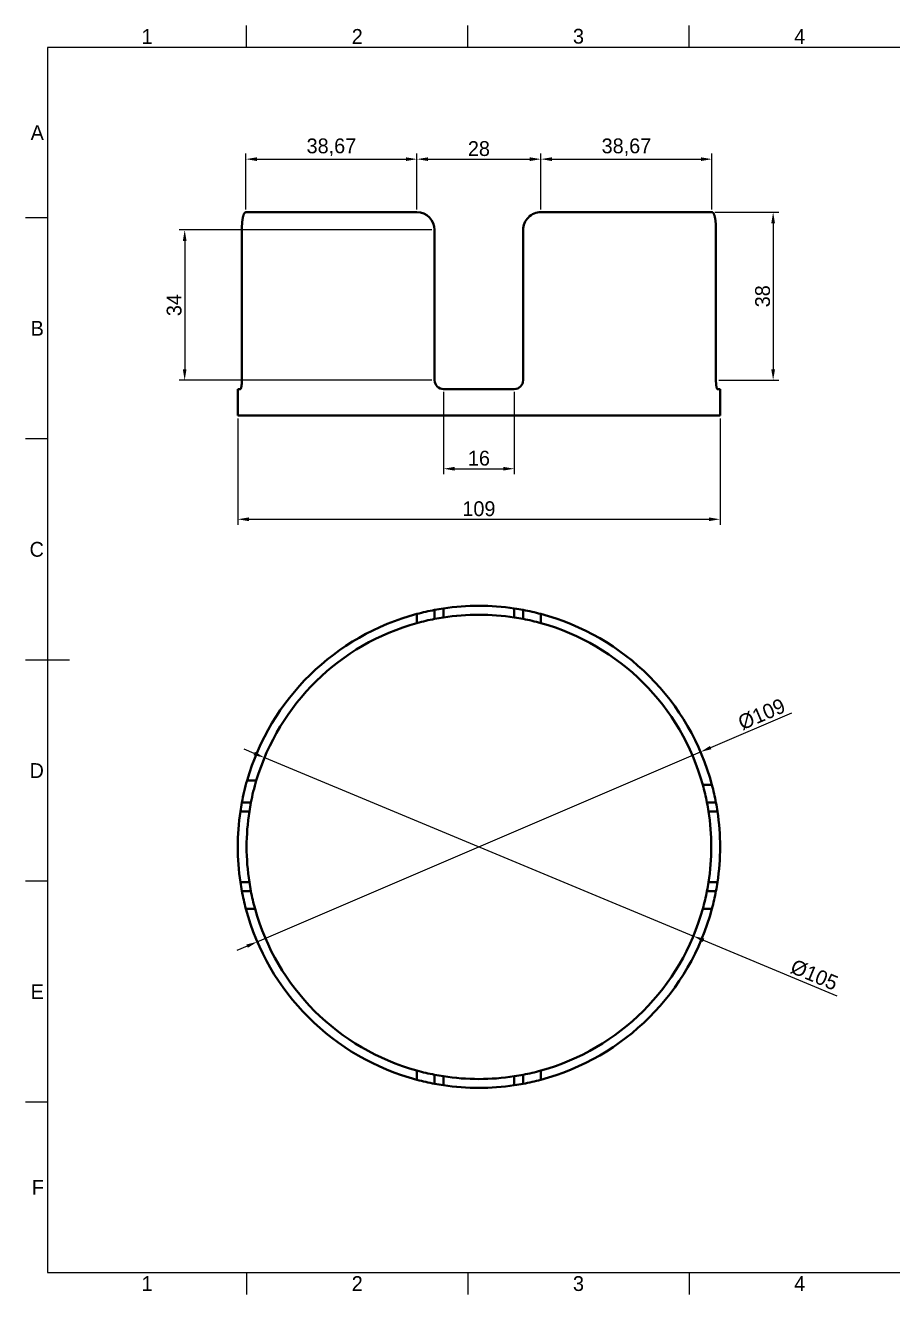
# Model space of a CAD drawing. Header units: millimetres. Extents: x 15 to 415, y 5 to 292.
# Drawn here: x 15 to 211, y 5 to 292 of the extents above; entities that cross this region are included whole.
import ezdxf

# ---------------------------------------------------------------- set-up
doc = ezdxf.new("R2010")
doc.units = ezdxf.units.MM
for name, color, linetype in [('Annotations', 7, 'Continuous'), ('Border', 7, 'Continuous'), ('Geometries', 7, 'Continuous')]:
    doc.layers.add(name, color=color, linetype=linetype)
doc.styles.add('Shapr0', font='txt', dxfattribs={"height": 3.3495})
doc.styles.add('Shapr15', font='txt', dxfattribs={"height": 3.3495})
doc.styles.add('Shapr18', font='txt', dxfattribs={"height": 3.3495})
doc.dimstyles.new('ISO-25', dxfattribs={"dimtxt": 2.5, "dimasz": 2.5, "dimexe": 1.25, "dimexo": 0.625, "dimtad": 1, "dimtxsty": 'Standard', "dimcen": 2.5, "dimadec": 0, "dimazin": 0, "dimtfac": 1, "dimtmove": 0, "dimatfit": 3, "dimfxl": 1, "dimarcsym": 0})

# ---------------------------------------------------------------- blocks, each defined once
blk = doc.blocks.new('*D2')
at = {"layer": 'Annotations', "color": 0, "linetype": 'Continuous', "lineweight": 15}
for p, q in [((66.72, 127.38), (64.41, 128.34)), ((69.03, 126.42), (165.97, 86.08)), ((168.28, 85.12), (198.41, 72.59))]:
    blk.add_line(p, q, dxfattribs=at)
at = {"layer": 'Annotations', "color": 0, "lineweight": 15}
blk.add_arc((117.5, 106.25), 52.5, 336.0464, 350.553, dxfattribs=at)
at = {"layer": 'Annotations', "color": 0}
for points in [[(66.56, 126.99), (66.88, 127.76), (69.03, 126.42)], [(168.44, 85.51), (168.12, 84.74), (165.97, 86.08)]]:
    blk.add_solid(points, dxfattribs=at)
at = {"layer": 'Defpoints', "color": 0}
for p in [(69.03, 126.42), (165.97, 86.08)]:
    blk.add_point(p, dxfattribs=at)
at = {"layer": 'Annotations', "color": 0, "lineweight": 15, "insert": (193.3, 77.28), "char_height": 3.349, "attachment_point": 5, "rotation": 337.4107, "style": 'Shapr18'}
blk.add_mtext('\\A1;%%c105', dxfattribs=at)
blk = doc.blocks.new('*D3')
at = {"layer": 'Annotations', "color": 0, "linetype": 'Continuous', "lineweight": 15}
for p, q in [((169.89, 128.7), (188.26, 136.57)), ((67.41, 84.78), (167.59, 127.72)), ((65.11, 83.8), (62.81, 82.81))]:
    blk.add_line(p, q, dxfattribs=at)
at = {"layer": 'Annotations', "color": 0}
for points in [[(169.73, 129.08), (170.06, 128.32), (167.59, 127.72)], [(65.27, 83.42), (64.94, 84.18), (67.41, 84.78)]]:
    blk.add_solid(points, dxfattribs=at)
at = {"layer": 'Defpoints', "color": 0}
for p in [(167.59, 127.72), (67.41, 84.78)]:
    blk.add_point(p, dxfattribs=at)
at = {"layer": 'Annotations', "color": 0, "lineweight": 15, "insert": (181.41, 136.22), "char_height": 3.349, "attachment_point": 5, "rotation": 23.1963, "style": 'Shapr18'}
blk.add_mtext('\\A1;%%c109', dxfattribs=at)
blk = doc.blocks.new('*D4')
at = {"layer": 'Annotations', "color": 0, "linetype": 'Continuous', "lineweight": 15}
for p, q in [((63, 203.12), (63, 179.07)), ((172, 203.12), (172, 179.07)), ((65.5, 180.32), (169.5, 180.32))]:
    blk.add_line(p, q, dxfattribs=at)
at = {"layer": 'Annotations', "color": 0}
for points in [[(65.5, 180.74), (65.5, 179.9), (63, 180.32)], [(169.5, 179.9), (169.5, 180.74), (172, 180.32)]]:
    blk.add_solid(points, dxfattribs=at)
at = {"layer": 'Defpoints', "color": 0}
for p in [(63, 203.75), (172, 203.75), (172, 180.32)]:
    blk.add_point(p, dxfattribs=at)
at = {"layer": 'Annotations', "color": 0, "lineweight": 15, "insert": (117.5, 182.69), "char_height": 3.349, "attachment_point": 5, "style": 'Shapr15'}
blk.add_mtext('\\A1;109', dxfattribs=at)
blk = doc.blocks.new('*D5')
at = {"layer": 'Annotations', "color": 0, "linetype": 'Continuous', "lineweight": 15}
for p, q in [((64.83, 250.38), (64.83, 263)), ((67.33, 261.75), (101, 261.75)), ((103.5, 250.38), (103.5, 263))]:
    blk.add_line(p, q, dxfattribs=at)
at = {"layer": 'Annotations', "color": 0}
for points in [[(67.33, 262.17), (67.33, 261.33), (64.83, 261.75)], [(101, 261.33), (101, 262.17), (103.5, 261.75)]]:
    blk.add_solid(points, dxfattribs=at)
at = {"layer": 'Defpoints', "color": 0}
for p in [(103.5, 261.75), (64.83, 249.75), (103.5, 249.75)]:
    blk.add_point(p, dxfattribs=at)
at = {"layer": 'Annotations', "color": 0, "lineweight": 15, "insert": (84.16, 264.44), "char_height": 3.349, "attachment_point": 5, "style": 'Shapr15'}
blk.add_mtext('\\A1;38,67', dxfattribs=at)
blk = doc.blocks.new('*D6')
at = {"layer": 'Annotations', "color": 0, "linetype": 'Continuous', "lineweight": 15}
for p, q in [((106.88, 245.75), (49.75, 245.75)), ((51, 243.25), (51, 214.25)), ((106.88, 211.75), (49.75, 211.75))]:
    blk.add_line(p, q, dxfattribs=at)
at = {"layer": 'Annotations', "color": 0}
for points in [[(51.42, 243.25), (50.58, 243.25), (51, 245.75)], [(50.58, 214.25), (51.42, 214.25), (51, 211.75)]]:
    blk.add_solid(points, dxfattribs=at)
at = {"layer": 'Defpoints', "color": 0}
for p in [(107.5, 245.75), (51, 211.75), (107.5, 211.75)]:
    blk.add_point(p, dxfattribs=at)
at = {"layer": 'Annotations', "color": 0, "lineweight": 15, "insert": (48.63, 228.75), "char_height": 3.349, "attachment_point": 5, "rotation": 90, "style": 'Shapr15'}
blk.add_mtext('\\A1;34', dxfattribs=at)
blk = doc.blocks.new('*D7')
at = {"layer": 'Annotations', "color": 0, "linetype": 'Continuous', "lineweight": 15}
for p, q in [((170.8, 249.75), (185.25, 249.75)), ((184, 247.25), (184, 214.25)), ((171.7, 211.75), (185.25, 211.75))]:
    blk.add_line(p, q, dxfattribs=at)
at = {"layer": 'Annotations', "color": 0}
for points in [[(184.42, 247.25), (183.58, 247.25), (184, 249.75)], [(183.58, 214.25), (184.42, 214.25), (184, 211.75)]]:
    blk.add_solid(points, dxfattribs=at)
at = {"layer": 'Defpoints', "color": 0}
for p in [(170.17, 249.75), (171.07, 211.75), (184, 211.75)]:
    blk.add_point(p, dxfattribs=at)
at = {"layer": 'Annotations', "color": 0, "lineweight": 15, "insert": (181.63, 230.75), "char_height": 3.349, "attachment_point": 5, "rotation": 90, "style": 'Shapr15'}
blk.add_mtext('\\A1;38', dxfattribs=at)
blk = doc.blocks.new('*D9')
at = {"layer": 'Annotations', "color": 0, "linetype": 'Continuous', "lineweight": 15}
for p, q in [((109.5, 209.12), (109.5, 190.5)), ((125.5, 209.12), (125.5, 190.5)), ((112, 191.75), (123, 191.75))]:
    blk.add_line(p, q, dxfattribs=at)
at = {"layer": 'Annotations', "color": 0}
for points in [[(112, 192.17), (112, 191.33), (109.5, 191.75)], [(123, 191.33), (123, 192.17), (125.5, 191.75)]]:
    blk.add_solid(points, dxfattribs=at)
at = {"layer": 'Defpoints', "color": 0}
for p in [(109.5, 209.75), (125.5, 209.75), (125.5, 191.75)]:
    blk.add_point(p, dxfattribs=at)
at = {"layer": 'Annotations', "color": 0, "lineweight": 15, "insert": (117.5, 194.12), "char_height": 3.349, "attachment_point": 5, "style": 'Shapr15'}
blk.add_mtext('\\A1;16', dxfattribs=at)
blk = doc.blocks.new('*D10')
at = {"layer": 'Annotations', "color": 0, "linetype": 'Continuous', "lineweight": 15}
for p, q in [((103.5, 250.38), (103.5, 263)), ((106, 261.75), (129, 261.75)), ((131.5, 250.38), (131.5, 263))]:
    blk.add_line(p, q, dxfattribs=at)
at = {"layer": 'Annotations', "color": 0}
for points in [[(106, 262.17), (106, 261.33), (103.5, 261.75)], [(129, 261.33), (129, 262.17), (131.5, 261.75)]]:
    blk.add_solid(points, dxfattribs=at)
at = {"layer": 'Defpoints', "color": 0}
for p in [(131.5, 261.75), (103.5, 249.75), (131.5, 249.75)]:
    blk.add_point(p, dxfattribs=at)
at = {"layer": 'Annotations', "color": 0, "lineweight": 15, "insert": (117.5, 264.12), "char_height": 3.349, "attachment_point": 5, "style": 'Shapr15'}
blk.add_mtext('\\A1;28', dxfattribs=at)
blk = doc.blocks.new('*D11')
at = {"layer": 'Annotations', "color": 0, "linetype": 'Continuous', "lineweight": 15}
for p, q in [((131.5, 250.38), (131.5, 263)), ((134, 261.75), (167.67, 261.75)), ((170.17, 250.38), (170.17, 263))]:
    blk.add_line(p, q, dxfattribs=at)
at = {"layer": 'Annotations', "color": 0}
for points in [[(134, 262.17), (134, 261.33), (131.5, 261.75)], [(167.67, 261.33), (167.67, 262.17), (170.17, 261.75)]]:
    blk.add_solid(points, dxfattribs=at)
at = {"layer": 'Defpoints', "color": 0}
for p in [(170.17, 261.75), (131.5, 249.75), (170.17, 249.75)]:
    blk.add_point(p, dxfattribs=at)
at = {"layer": 'Annotations', "color": 0, "lineweight": 15, "insert": (150.84, 264.44), "char_height": 3.349, "attachment_point": 5, "style": 'Shapr15'}
blk.add_mtext('\\A1;38,67', dxfattribs=at)

msp = doc.modelspace()

# ---------------------------------------------------------------- linework, layer by layer
at = {"layer": 'Border', "linetype": 'Continuous', "lineweight": 15}
for p, q in [((65, 287), (65, 292)), ((115, 287), (115, 292)), ((165, 287), (165, 292)), ((410, 287), (20, 287)), ((20, 287), (20, 10)), ((20, 248.5), (15, 248.5)), ((20, 198.5), (15, 198.5)), ((25, 148.5), (15, 148.5)), ((20, 98.5), (15, 98.5)), ((20, 48.5), (15, 48.5)), ((20, 10), (410, 10)), ((65, 10), (65, 5)), ((115, 10), (115, 5)), ((165, 10), (165, 5))]:
    msp.add_line(p, q, dxfattribs=at)
at = {"layer": 'Geometries', "linetype": 'Continuous', "lineweight": 40}
for p, q in [((64.829, 249.75), (103.5, 249.75)), ((131.5, 249.75), (170.171, 249.75)), ((63.925, 211.75), (63.925, 245.75)), ((107.5, 211.75), (107.5, 245.75)), ((127.5, 211.75), (127.5, 245.75)), ((171.075, 211.75), (171.075, 245.75)), ((63, 209.75), (63, 203.75)), ((63, 209.75), (63.59, 209.75)), ((109.5, 209.75), (125.5, 209.75)), ((171.41, 209.75), (172, 209.75)), ((172, 203.75), (172, 209.75)), ((63, 203.75), (172, 203.75)), ((103.5, 156.849), (103.5, 158.921)), ((107.5, 159.825), (107.5, 157.789)), ((109.5, 160.16), (109.5, 158.137)), ((125.5, 158.137), (125.5, 160.16)), ((127.5, 157.789), (127.5, 159.825)), ((131.5, 158.921), (131.5, 156.849)), ((65.105, 121.25), (67.188, 121.25)), ((168.099, 120.25), (170.171, 120.25)), ((65.961, 116.25), (63.925, 116.25)), ((171.075, 116.25), (169.039, 116.25)), ((65.613, 114.25), (63.59, 114.25)), ((171.41, 114.25), (169.387, 114.25)), ((63.59, 98.25), (65.613, 98.25)), ((169.387, 98.25), (171.41, 98.25)), ((63.925, 96.25), (65.961, 96.25)), ((169.039, 96.25), (171.075, 96.25)), ((66.901, 92.25), (64.829, 92.25)), ((170.171, 92.25), (168.099, 92.25)), ((103.5, 53.579), (103.5, 55.651)), ((107.5, 54.711), (107.5, 52.675)), ((127.5, 52.675), (127.5, 54.711)), ((131.5, 55.651), (131.5, 53.579)), ((109.5, 54.363), (109.5, 52.34)), ((125.5, 52.34), (125.5, 54.363))]:
    msp.add_line(p, q, dxfattribs=at)
at = {"layer": 'Geometries', "linetype": 'Continuous', "lineweight": 40, "flags": 128}
for points in [[(64.829, 249.75), (64.814, 249.75), (64.799, 249.748), (64.785, 249.746), (64.77, 249.744), (64.755, 249.74), (64.741, 249.736), (64.726, 249.731), (64.712, 249.725), (64.698, 249.718), (64.684, 249.711), (64.67, 249.703), (64.656, 249.694), (64.642, 249.684), (64.628, 249.673), (64.614, 249.662), (64.6, 249.65), (64.587, 249.637), (64.573, 249.623), (64.563, 249.612), (64.552, 249.6), (64.542, 249.587), (64.531, 249.574), (64.521, 249.561), (64.51, 249.547), (64.5, 249.532), (64.49, 249.517), (64.477, 249.498), (64.465, 249.478), (64.452, 249.457), (64.44, 249.435), (64.428, 249.413), (64.416, 249.39), (64.404, 249.366), (64.392, 249.341), (64.38, 249.316), (64.369, 249.29), (64.357, 249.263), (64.346, 249.236), (64.335, 249.208), (64.324, 249.179), (64.313, 249.149), (64.302, 249.119), (64.292, 249.088), (64.281, 249.056), (64.273, 249.03), (64.265, 249.004), (64.257, 248.977), (64.249, 248.949), (64.241, 248.922), (64.233, 248.893), (64.225, 248.865), (64.217, 248.836), (64.208, 248.8), (64.199, 248.763), (64.19, 248.726), (64.181, 248.689), (64.173, 248.65), (64.164, 248.611), (64.156, 248.572), (64.148, 248.532), (64.14, 248.492), (64.132, 248.451), (64.124, 248.409), (64.116, 248.367), (64.109, 248.324), (64.102, 248.281), (64.094, 248.237), (64.087, 248.193), (64.081, 248.148), (64.074, 248.103), (64.068, 248.066), (64.063, 248.029), (64.058, 247.992), (64.053, 247.954), (64.048, 247.916), (64.043, 247.878), (64.039, 247.839), (64.034, 247.8), (64.028, 247.753), (64.023, 247.705), (64.018, 247.657), (64.013, 247.608), (64.008, 247.559), (64.003, 247.51), (63.998, 247.46), (63.994, 247.41), (63.99, 247.36), (63.985, 247.309), (63.981, 247.258), (63.977, 247.207), (63.974, 247.156), (63.97, 247.104), (63.966, 247.052), (63.963, 246.999), (63.96, 246.947), (63.957, 246.894), (63.954, 246.851), (63.952, 246.809), (63.95, 246.766), (63.948, 246.723), (63.946, 246.679), (63.944, 246.636), (63.942, 246.592), (63.94, 246.549), (63.938, 246.497), (63.937, 246.444), (63.935, 246.392), (63.933, 246.339), (63.932, 246.286), (63.931, 246.233), (63.93, 246.181), (63.929, 246.127), (63.928, 246.074), (63.927, 246.021), (63.926, 245.967), (63.926, 245.913), (63.926, 245.859), (63.925, 245.804), (63.925, 245.75)], [(171.075, 245.75), (171.075, 245.804), (171.074, 245.859), (171.074, 245.913), (171.074, 245.968), (171.073, 246.022), (171.072, 246.076), (171.071, 246.131), (171.07, 246.185), (171.069, 246.239), (171.068, 246.293), (171.066, 246.347), (171.065, 246.4), (171.063, 246.454), (171.061, 246.507), (171.059, 246.561), (171.057, 246.614), (171.055, 246.667), (171.052, 246.72), (171.05, 246.776), (171.047, 246.833), (171.044, 246.889), (171.04, 246.944), (171.037, 247), (171.033, 247.055), (171.03, 247.107), (171.026, 247.157), (171.023, 247.208), (171.019, 247.259), (171.015, 247.309), (171.011, 247.359), (171.006, 247.408), (171.002, 247.457), (170.997, 247.506), (170.993, 247.555), (170.988, 247.603), (170.983, 247.651), (170.978, 247.699), (170.972, 247.746), (170.967, 247.792), (170.961, 247.839), (170.956, 247.885), (170.95, 247.93), (170.944, 247.979), (170.937, 248.027), (170.93, 248.074), (170.924, 248.121), (170.917, 248.167), (170.909, 248.213), (170.902, 248.256), (170.895, 248.298), (170.888, 248.34), (170.881, 248.381), (170.874, 248.421), (170.866, 248.462), (170.858, 248.501), (170.851, 248.54), (170.843, 248.579), (170.835, 248.617), (170.826, 248.654), (170.818, 248.691), (170.809, 248.728), (170.801, 248.763), (170.792, 248.799), (170.783, 248.833), (170.774, 248.868), (170.765, 248.901), (170.755, 248.936), (170.745, 248.971), (170.735, 249.005), (170.724, 249.038), (170.714, 249.071), (170.703, 249.102), (170.693, 249.132), (170.683, 249.161), (170.672, 249.189), (170.662, 249.217), (170.651, 249.243), (170.64, 249.27), (170.629, 249.295), (170.618, 249.32), (170.607, 249.344), (170.595, 249.368), (170.584, 249.391), (170.572, 249.413), (170.56, 249.435), (170.549, 249.456), (170.537, 249.476), (170.525, 249.495), (170.513, 249.514), (170.5, 249.532), (170.487, 249.55), (170.474, 249.568), (170.46, 249.585), (170.447, 249.601), (170.433, 249.616), (170.419, 249.631), (170.408, 249.642), (170.396, 249.653), (170.384, 249.664), (170.372, 249.673), (170.36, 249.682), (170.348, 249.691), (170.336, 249.699), (170.324, 249.707), (170.312, 249.713), (170.299, 249.72), (170.287, 249.725), (170.275, 249.73), (170.262, 249.735), (170.25, 249.739), (170.237, 249.742), (170.224, 249.745), (170.211, 249.747), (170.198, 249.749), (170.184, 249.75), (170.171, 249.75)], [(63.925, 211.75), (63.925, 211.709), (63.925, 211.668), (63.925, 211.627), (63.924, 211.586), (63.923, 211.546), (63.922, 211.505), (63.921, 211.465), (63.92, 211.424), (63.919, 211.384), (63.918, 211.344), (63.916, 211.304), (63.914, 211.264), (63.912, 211.23), (63.911, 211.196), (63.909, 211.163), (63.907, 211.129), (63.905, 211.096), (63.902, 211.057), (63.9, 211.019), (63.897, 210.981), (63.894, 210.944), (63.891, 210.907), (63.888, 210.87), (63.884, 210.834), (63.881, 210.797), (63.877, 210.762), (63.873, 210.727), (63.87, 210.692), (63.866, 210.657), (63.862, 210.628), (63.859, 210.6), (63.855, 210.571), (63.851, 210.543), (63.847, 210.516), (63.843, 210.484), (63.838, 210.452), (63.833, 210.421), (63.829, 210.391), (63.824, 210.361), (63.819, 210.332), (63.813, 210.303), (63.808, 210.275), (63.803, 210.248), (63.798, 210.221), (63.792, 210.195), (63.787, 210.17), (63.782, 210.149), (63.777, 210.128), (63.772, 210.108), (63.767, 210.088), (63.762, 210.069), (63.756, 210.047), (63.75, 210.025), (63.744, 210.005), (63.738, 209.985), (63.732, 209.966), (63.726, 209.947), (63.72, 209.93), (63.714, 209.913), (63.707, 209.897), (63.701, 209.882), (63.695, 209.867), (63.689, 209.854), (63.683, 209.843), (63.678, 209.832), (63.672, 209.823), (63.667, 209.814), (63.662, 209.805), (63.656, 209.796), (63.65, 209.788), (63.644, 209.781), (63.638, 209.775), (63.632, 209.769), (63.626, 209.764), (63.62, 209.76), (63.614, 209.756), (63.608, 209.754), (63.602, 209.752), (63.596, 209.75), (63.59, 209.75)], [(171.41, 209.75), (171.405, 209.75), (171.4, 209.751), (171.395, 209.753), (171.39, 209.754), (171.385, 209.757), (171.379, 209.76), (171.374, 209.764), (171.369, 209.768), (171.364, 209.773), (171.359, 209.778), (171.354, 209.784), (171.349, 209.79), (171.344, 209.797), (171.339, 209.805), (171.334, 209.813), (171.328, 209.822), (171.323, 209.832), (171.317, 209.842), (171.312, 209.853), (171.306, 209.865), (171.301, 209.877), (171.296, 209.889), (171.291, 209.901), (171.286, 209.914), (171.281, 209.928), (171.276, 209.942), (171.271, 209.956), (171.266, 209.971), (171.261, 209.987), (171.256, 210.003), (171.251, 210.02), (171.246, 210.037), (171.242, 210.054), (171.237, 210.072), (171.232, 210.091), (171.227, 210.111), (171.222, 210.132), (171.217, 210.154), (171.212, 210.175), (171.207, 210.198), (171.203, 210.219), (171.198, 210.241), (171.194, 210.263), (171.19, 210.286), (171.186, 210.309), (171.181, 210.332), (171.177, 210.356), (171.173, 210.38), (171.169, 210.405), (171.165, 210.43), (171.161, 210.455), (171.157, 210.481), (171.154, 210.507), (171.15, 210.534), (171.146, 210.561), (171.143, 210.59), (171.139, 210.619), (171.135, 210.649), (171.132, 210.68), (171.128, 210.71), (171.125, 210.739), (171.122, 210.768), (171.119, 210.797), (171.116, 210.826), (171.114, 210.856), (171.111, 210.886), (171.108, 210.916), (171.106, 210.946), (171.104, 210.977), (171.101, 211.008), (171.099, 211.039), (171.097, 211.07), (171.095, 211.101), (171.093, 211.133), (171.091, 211.165), (171.089, 211.199), (171.087, 211.233), (171.086, 211.268), (171.084, 211.303), (171.083, 211.338), (171.081, 211.372), (171.08, 211.405), (171.079, 211.439), (171.078, 211.473), (171.077, 211.507), (171.077, 211.541), (171.076, 211.576), (171.076, 211.61), (171.075, 211.645), (171.075, 211.68), (171.075, 211.715), (171.075, 211.75)]]:
    msp.add_lwpolyline(points, dxfattribs=at)
at = {"layer": 'Geometries', "linetype": 'Continuous', "lineweight": 40}
for centre, radius, start, end in [((103.5, 245.75), 4, 360, 90), ((131.5, 245.75), 4, 89.99999, 180.00001), ((109.5, 211.75), 2, 180.00001, 269.99999), ((125.5, 211.75), 2, 270.00001, 359.99999), ((117.5, 106.25), 54.5, 81.55911, 98.44089), ((117.5, 106.25), 54.5, 104.88506, 164.02432), ((117.5, 106.25), 54.5, 100.57289, 104.88506), ((117.5, 106.25), 54.5, 98.44089, 100.57289), ((117.5, 106.25), 52.5, 98.76493, 100.98057), ((117.5, 106.25), 52.5, 81.23507, 98.76493), ((117.5, 106.25), 54.5, 79.42711, 81.55911), ((117.5, 106.25), 52.5, 79.01943, 81.23507), ((117.5, 106.25), 54.5, 75.11494, 79.42711), ((117.5, 106.25), 54.5, 14.88506, 75.11494), ((117.5, 106.25), 52.5, 105.46601, 163.39845), ((117.5, 106.25), 52.5, 100.98057, 105.46601), ((117.5, 106.25), 52.5, 74.53399, 79.01942), ((117.5, 106.25), 52.5, 15.46601, 74.53399), ((117.5, 106.25), 54.5, 164.02432, 169.42711), ((117.5, 106.25), 52.5, 163.39845, 169.01942), ((117.5, 106.25), 52.5, 10.98057, 15.46601), ((117.5, 106.25), 54.5, 10.57289, 14.88506), ((117.5, 106.25), 54.5, 169.42711, 171.55911), ((117.5, 106.25), 52.5, 169.01943, 171.23507), ((117.5, 106.25), 52.5, 8.76493, 10.98057), ((117.5, 106.25), 54.5, 8.44089, 10.57289), ((117.5, 106.25), 54.5, 171.55911, 188.44089), ((117.5, 106.25), 52.5, 171.23507, 188.76493), ((117.5, 106.25), 52.5, 351.23507, 8.76493), ((117.5, 106.25), 54.5, 351.55911, 8.44089), ((117.5, 106.25), 54.5, 188.44089, 190.57289), ((117.5, 106.25), 52.5, 188.76493, 190.98057), ((117.5, 106.25), 52.5, 349.01943, 351.23507), ((117.5, 106.25), 54.5, 349.42711, 351.55911), ((117.5, 106.25), 54.5, 190.57289, 194.88506), ((117.5, 106.25), 52.5, 190.98057, 195.46601), ((117.5, 106.25), 52.5, 344.53399, 349.01942), ((117.5, 106.25), 54.5, 345.11494, 349.42711), ((117.5, 106.25), 54.5, 194.88506, 255.11494), ((117.5, 106.25), 52.5, 195.46601, 254.53399), ((117.5, 106.25), 54.5, 284.88506, 345.11494), ((117.5, 106.25), 52.5, 285.46601, 344.53399), ((117.5, 106.25), 52.5, 254.53399, 259.01942), ((117.5, 106.25), 52.5, 259.01943, 261.23507), ((117.5, 106.25), 52.5, 278.76493, 280.98057), ((117.5, 106.25), 52.5, 280.98057, 285.46601), ((117.5, 106.25), 54.5, 255.11494, 259.42711), ((117.5, 106.25), 54.5, 259.42711, 261.55911), ((117.5, 106.25), 52.5, 261.23507, 278.76493), ((117.5, 106.25), 54.5, 261.55911, 278.44089), ((117.5, 106.25), 54.5, 278.44089, 280.57289), ((117.5, 106.25), 54.5, 280.57289, 284.88506)]:
    msp.add_arc(centre, radius, start, end, dxfattribs=at)

# ---------------------------------------------------------------- texts
at = {"layer": 'Border', "linetype": 'Continuous', "lineweight": 15, "char_height": 3.349, "width": 3.3495, "style": 'Shapr0'}
for s, insert, attachment_point in [('1', (42.5, 287.825), 8), ('2', (90, 287.825), 8), ('3', (140, 287.825), 8), ('4', (190, 287.825), 8), ('A', (19.175, 267.75), 6), ('B', (19.175, 223.5), 6), ('C', (19.175, 173.5), 6), ('D', (19.175, 123.5), 6), ('E', (19.175, 73.5), 6), ('F', (19.175, 29.25), 6), ('1', (42.5, 9.175), 2), ('2', (90, 9.175), 2), ('3', (140, 9.175), 2), ('4', (190, 9.175), 2)]:
    msp.add_mtext(s, dxfattribs=dict(at, insert=insert, attachment_point=attachment_point))

# ---------------------------------------------------------------- dimensions: what is measured, and where the dimension line sits
at = {"layer": 'Annotations', "linetype": 'Continuous', "lineweight": 15}
for base, p1, p2, picture, middle in [((103.5, 261.75), (64.829, 249.75), (103.5, 249.75), '*D5', (84.164, 261.75)), ((131.5, 261.75), (103.5, 249.75), (131.5, 249.75), '*D10', (117.5, 261.75)), ((170.171, 261.75), (131.5, 249.75), (170.171, 249.75), '*D11', (150.836, 261.75)), ((125.5, 191.75), (109.5, 209.75), (125.5, 209.75), '*D9', (117.5, 191.75)), ((172, 180.319), (63, 203.75), (172, 203.75), '*D4', (117.5, 180.319))]:
    dim = msp.add_linear_dim(base=base, p1=p1, p2=p2, dimstyle='ISO-25', override={"dimscale": 1, "dimgap": 0.7, "dimdec": 2, "dimlfac": 1, "dimrnd": 0.01, "dimzin": 8, "dimdsep": 44, "dimtxsty": 'Shapr15', "dimse1": 0, "dimse2": 0, "dimadec": 2, "dimtol": 0, "dimlim": 0, "dimtp": 0, "dimtm": 0, "dimtfac": 0.6, "dimtdec": 8, "dimfrac": 2, "dimtolj": 1, "dimlwd": 15, "dimlwe": 15}, dxfattribs=at)
    dim.commit()
    dim.dimension.update_dxf_attribs({"geometry": picture, "text_midpoint": middle, "dimtype": 160})
for base, p1, p2, picture, middle in [((184, 211.75), (170.171, 249.75), (171.075, 211.75), '*D7', (184, 230.75)), ((51, 211.75), (107.5, 245.75), (107.5, 211.75), '*D6', (51, 228.75))]:
    dim = msp.add_linear_dim(base=base, p1=p1, p2=p2, angle=90, dimstyle='ISO-25', override={"dimscale": 1, "dimgap": 0.7, "dimdec": 2, "dimlfac": 1, "dimrnd": 0.01, "dimzin": 8, "dimdsep": 44, "dimtxsty": 'Shapr15', "dimse1": 0, "dimse2": 0, "dimadec": 2, "dimtol": 0, "dimlim": 0, "dimtp": 0, "dimtm": 0, "dimtfac": 0.6, "dimtdec": 8, "dimfrac": 2, "dimtolj": 1, "dimlwd": 15, "dimlwe": 15}, dxfattribs=at)
    dim.commit()
    dim.dimension.update_dxf_attribs({"geometry": picture, "text_midpoint": middle, "dimtype": 160})
for p1, p2, picture, middle in [((67.406, 84.783), (167.594, 127.717), '*D3', (182.341, 134.036)), ((69.028, 126.416), (165.972, 86.084), '*D2', (192.39, 75.092))]:
    dim = msp.add_diameter_dim_2p(p1=p1, p2=p2, dimstyle='ISO-25', override={"dimscale": 1, "dimgap": 0.7, "dimdec": 2, "dimlfac": 1, "dimrnd": 0.01, "dimzin": 8, "dimdsep": 44, "dimtxsty": 'Shapr18', "dimcen": 2.5, "dimadec": 2, "dimtol": 0, "dimlim": 0, "dimtp": 0, "dimtm": 0, "dimtfac": 0.6, "dimtdec": 8, "dimtofl": 1, "dimfrac": 2, "dimtolj": 1, "dimlwd": 15, "dimlwe": 15}, dxfattribs=at)
    dim.commit()
    dim.dimension.update_dxf_attribs({"geometry": picture, "text_midpoint": middle, "dimtype": 163})

doc.saveas('drawing.dxf')
